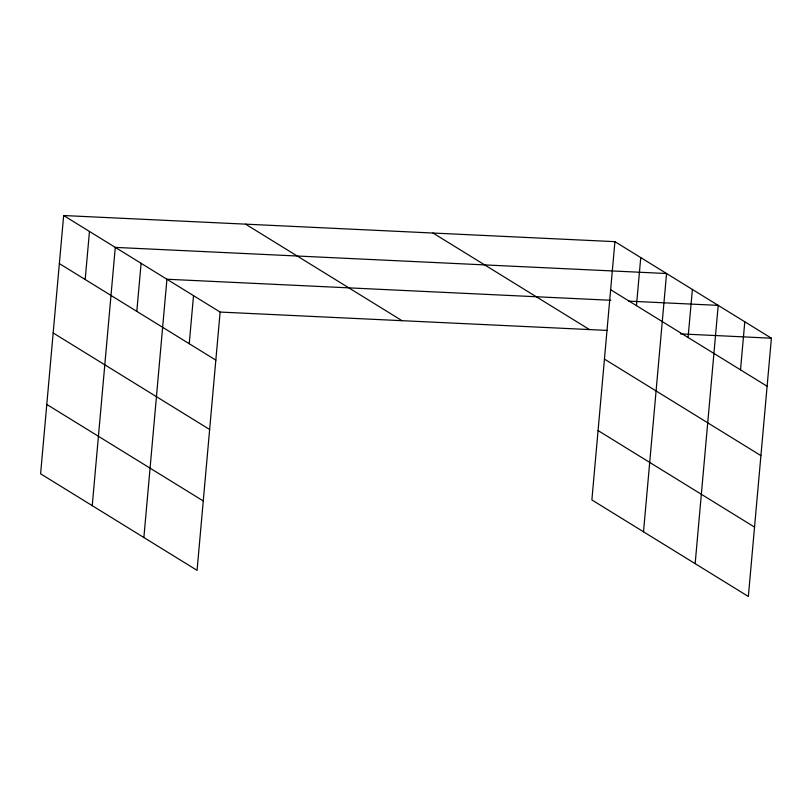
<?xml version="1.0" encoding="UTF-8"?>
<svg xmlns="http://www.w3.org/2000/svg" width="812" height="812" viewBox="0 0 812 812"><rect width="100%" height="100%" fill="white"/><g stroke="black" fill="none" stroke-linecap="round" stroke-linejoin="round"><path stroke-width="1.22" d="M63.651 215.525L40.6 473.802L197.072 570.339L220.123 312.062L63.651 215.525L614.928 241.661L771.4 338.198L748.349 596.475L591.877 499.938L614.928 241.661M85.179 279.511L89.472 231.461M92.233 505.663L115.284 247.386L666.561 273.522L643.51 531.799M136.812 311.372L141.105 263.311M143.876 537.514L166.927 279.237L610.817 300.278M189.237 343.709L193.52 295.649M636.456 305.647L640.749 257.587M688.089 337.508L692.382 289.448M695.153 563.65L718.204 305.373L628.498 301.12M740.514 369.846L744.797 321.785M220.123 312.062L607.163 330.413M680.436 333.884L771.4 338.198M610.634 289.722L767.107 386.248M433.009 233.034L589.482 329.57M604.443 359.097L760.915 455.623M598.068 430.563L754.541 527.1M245.569 224.153L402.041 320.689M59.357 263.585L215.83 360.122M53.166 332.961L209.638 429.487M46.791 404.437L203.264 500.963"/></g></svg>
